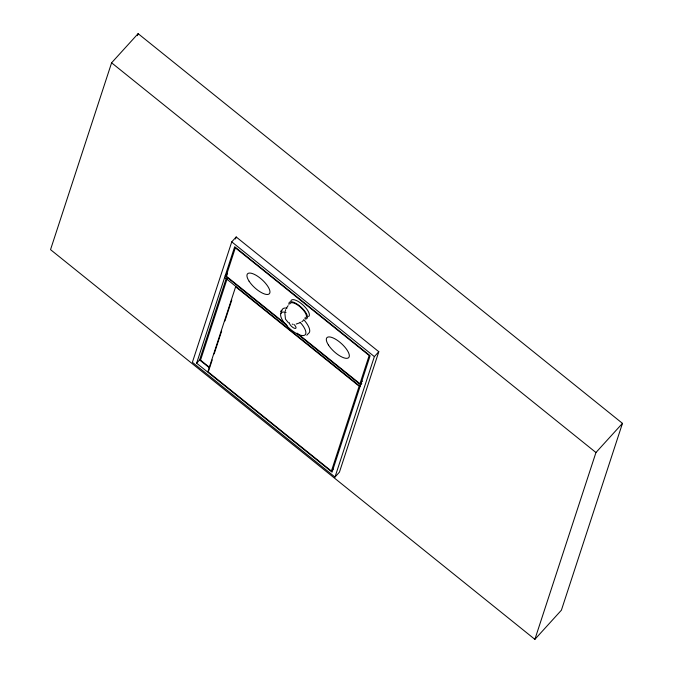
<?xml version="1.0" encoding="UTF-8"?>
<svg xmlns="http://www.w3.org/2000/svg" width="673" height="673" viewBox="0 0 673 673"><rect width="100%" height="100%" fill="white"/><g stroke="black" fill="none" stroke-linecap="round" stroke-linejoin="round"><path stroke-width="1.01" d="M284.847 312.953L285.461 319.103L288.532 322.922M111.6 62.808L50.534 249.641L534.884 639.35L561.4 610.192L622.466 423.359L138.116 33.65L111.6 62.808L595.95 452.517L534.884 639.35M137.46 35.652L138.116 33.65M231.756 241.859L192.385 362.31L334.994 477.048L339.436 472.168L378.806 351.718L236.198 236.972L231.756 241.859L374.365 356.606L334.994 477.048M235.55 238.965L236.198 236.972M196.625 363.193L234.684 246.739L370.125 355.714L332.067 472.168L196.625 363.193L199.587 359.937L226.321 278.151M286.513 324.63L226.12 276.039L235.34 247.832L369.174 355.521L359.954 383.728L297.121 333.169M227.297 278.252L200.537 360.139L209.404 367.273M208.622 370.873L212.214 359.895M214.174 353.897L221.678 330.931M224.942 320.945L231.798 299.973M331.41 471.075L359.146 386.193L235.626 286.807L207.881 371.689L331.41 471.075L333.185 469.123M285.175 311.271L285.731 309.614M280.792 313.635L282.155 309.773A17.826 6.545 42.3 0 1 286.959 308.209M286.505 308.007L288.103 305.668M280.54 311.549L281.642 310.245M227.541 273.238L225.177 275.846L287.186 325.732M226.12 276.039L227.306 274.735M306.804 335.221L308.419 333.438A17.826 6.545 42.3 0 0 303.674 319.557M374.365 356.606L378.806 351.718M359.954 383.728L362.326 381.12M361.796 383.509L360.61 384.813L296.978 333.615M595.95 452.517L622.466 423.359M301.891 321.669L303.321 320.55M300.36 322.594L296.196 324.05M292.2 324.159L293.075 324.277M224.656 277.419L360.097 386.395M199.587 359.937L209.379 367.811M300.091 322.232A16.219 5.956 42.3 0 1 302.9 335.575A16.219 5.956 42.3 0 1 283.88 322.308A16.219 5.956 42.3 0 1 286.033 312.423M294.143 324.571A4.223 1.548 42.3 0 1 295.826 328.247A4.223 1.548 42.3 0 1 291.872 326.674A4.223 1.548 42.3 0 1 289.491 322.72M289.97 303.801A10.65 3.912 42.3 0 1 301.571 308.226A10.65 3.912 42.3 0 1 304.625 318.127M288.919 304.423A11.929 4.383 42.3 0 1 300.831 306.896A11.929 4.383 42.3 0 1 305.399 319.052M290.913 300.89A11.929 4.383 42.3 0 1 302.757 304.785A11.929 4.383 42.3 0 1 308.596 316.588M328.491 345.098A14.772 5.426 42.3 0 0 348.336 357.91A14.772 5.426 42.3 0 0 336.643 339.873A14.772 5.426 42.3 0 0 328.491 345.098M249.119 281.238A14.772 5.426 42.3 0 0 268.973 294.051A14.772 5.426 42.3 0 0 257.271 276.014A14.772 5.426 42.3 0 0 249.119 281.238"/></g></svg>
